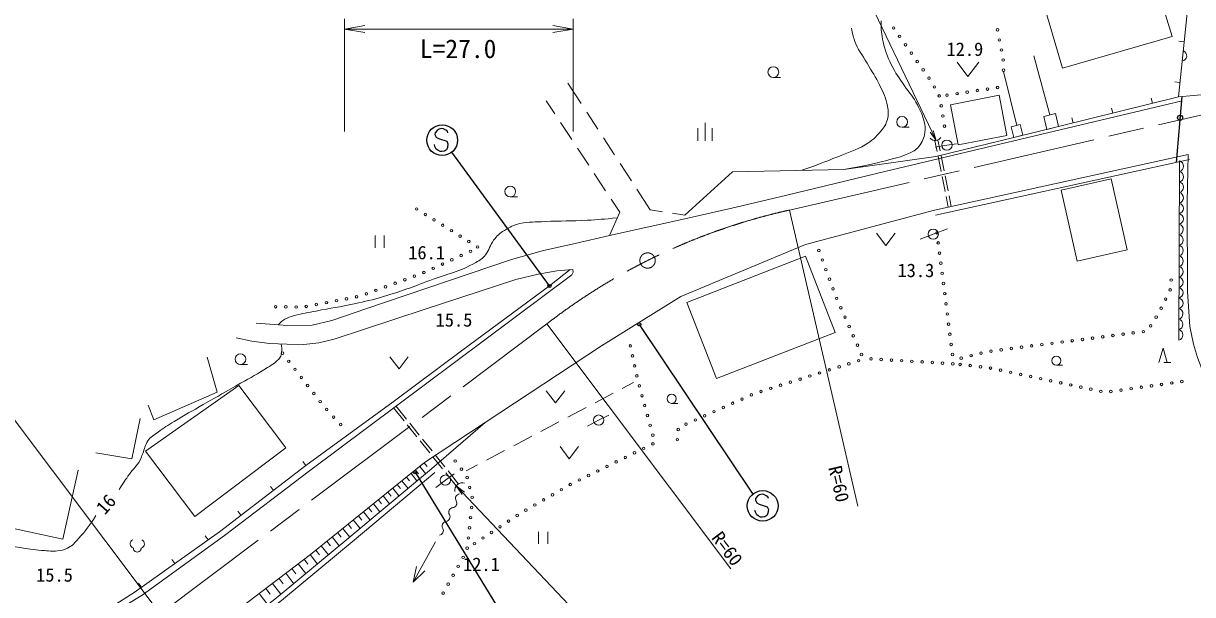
# Model space of a CAD drawing. Units: millimetres, scale not verified. Extents: x 40000 to 680000, y 20000 to 380000.
# Drawn here: x 98654 to 212835, y 264724 to 320556 of the extents above; entities that cross this region are included whole.
import ezdxf
from ezdxf.enums import TextEntityAlignment as Align

# ---------------------------------------------------------------- set-up
doc = ezdxf.new("R2010")
doc.units = ezdxf.units.MM
doc.header["$LTSCALE"] = 1000
doc.header["$PDMODE"] = 32
doc.header["$PDSIZE"] = 500
doc.linetypes.add('CHAIN', pattern=[18.5, 12, -1.5, 3.5, -1.5])
for name, color, linetype, lineweight in [('M-BMK', 2, 'CHAIN', 13), ('M-STR-HTXT', 7, 'Continuous', 13), ('M-STR-STR1', 1, 'Continuous', 25), ('M-STR-STRC', 7, 'Continuous', 25), ('M-WORK', 1, 'Continuous', 13)]:
    doc.layers.add(name, color=color, linetype=linetype, lineweight=lineweight)
doc.layers.add('M-OTRS', color=6, linetype='Continuous')
doc.styles.add('ＭＳ ゴシック', font='')
doc.styles.get('ＭＳ ゴシック').set_extended_font_data('MS Gothic')

# ---------------------------------------------------------------- blocks, each defined once
blk = doc.blocks.new('open_arrow')
at = {"color": 0, "linetype": 'Continuous', "lineweight": -2}
blk.add_lwpolyline([(7.5, 1.25), (0, 0), (7.5, -1.25)], dxfattribs=at)

msp = doc.modelspace()

# ---------------------------------------------------------------- linework, layer by layer
at = {"layer": 'M-BMK'}
for p, q in [((173464, 302310), (250044, 320015)), ((111998, 262838), (149776, 291190))]:
    msp.add_line(p, q, dxfattribs=at)
msp.add_circle((159607, 297378), 750, dxfattribs=at)
msp.add_arc((186502, 243744), 60000, 102.55037, 127.74168, dxfattribs=at)
at = {"layer": 'M-OTRS'}
msp.add_point((211610, 311336), dxfattribs=at)
at = {"layer": 'M-STR-HTXT'}
for p, q in [((130000, 310000), (130000, 321000)), ((152348, 310000), (152348, 321000)), ((130000, 320000), (152348, 320000)), ((173464, 302310), (180152, 273380)), ((149776, 291190), (167751, 267239)), ((111998, 262838), (94012, 286804))]:
    msp.add_line(p, q, dxfattribs=at)
for points in [[(187791, 309101), (179126, 327227), (150376, 327227)], [(140923, 275345), (163496, 251463), (193496, 251463)]]:
    msp.add_lwpolyline(points, dxfattribs=at)
at = {"layer": 'M-STR-STR1'}
msp.add_line((211784, 313419), (211243, 306955), dxfattribs=at)
at = {"layer": 'M-STR-STRC'}
for p, q in [((138866, 309870), (138842, 309700)), ((138842, 309700), (138970, 309426)), ((139058, 310078), (138866, 309870)), ((139255, 310217), (139058, 310078)), ((139504, 310267), (139255, 310217)), ((139678, 310243), (139504, 310267)), ((139894, 310134), (139678, 310243)), ((140059, 310023), (139894, 310134)), ((140110, 309855), (140059, 310023)), ((138845, 308537), (138787, 308702)), ((138971, 308271), (138845, 308537)), ((138970, 309426), (139196, 309316)), ((139196, 309316), (139995, 309033)), ((140071, 308433), (139964, 308210)), ((139995, 309033), (140115, 308775)), ((140115, 308775), (140071, 308433)), ((139126, 308161), (138971, 308271)), ((139345, 308048), (139126, 308161)), ((139526, 308023), (139345, 308048)), ((139777, 308066), (139526, 308023)), ((139964, 308210), (139777, 308066)), ((150029, 294891), (140498, 307976)), ((158802, 291133), (169884, 274549)), ((136916, 276686), (148492, 257704)), ((170163, 274130), (170139, 273960)), ((170356, 274338), (170163, 274130)), ((170552, 274477), (170356, 274338)), ((170801, 274527), (170552, 274477)), ((170975, 274503), (170801, 274527)), ((171191, 274394), (170975, 274503)), ((171356, 274282), (171191, 274394)), ((171408, 274115), (171356, 274282)), ((170142, 272797), (170084, 272962)), ((170139, 273960), (170267, 273686)), ((170267, 273686), (170494, 273576)), ((170494, 273576), (171292, 273293)), ((171292, 273293), (171412, 273034)), ((171412, 273034), (171368, 272693)), ((170269, 272531), (170142, 272797)), ((170423, 272421), (170269, 272531)), ((170643, 272308), (170423, 272421)), ((170823, 272283), (170643, 272308)), ((171074, 272326), (170823, 272283)), ((171262, 272470), (171074, 272326)), ((171368, 272693), (171262, 272470))]:
    msp.add_line(p, q, dxfattribs=at)
for centre, radius in [((139552, 309140), 1500), ((150029, 294891), 150), ((158802, 291133), 150), ((136916, 276686), 150), ((170849, 273400), 1500)]:
    msp.add_circle(centre, radius, dxfattribs=at)
at = {"layer": 'M-WORK'}
for p, q in [((212002, 318763), (211504, 318815)), ((189843, 316753), (190893, 315353)), ((190893, 315353), (191943, 316753)), ((198904, 311618), (197322, 317383)), ((171892, 315272), (172592, 315272)), ((195656, 310582), (194367, 315851)), ((153118, 312722), (151817, 314720)), ((211589, 314784), (211092, 314836)), ((149718, 312973), (150551, 311710)), ((189176, 312602), (193929, 313524)), ((193929, 313524), (194689, 309607)), ((208924, 312761), (208803, 313247)), ((214019, 313609), (211445, 313390)), ((154754, 310207), (153663, 311884)), ((189936, 308685), (189176, 312602)), ((198294, 311468), (199440, 311749)), ((199440, 311749), (199751, 310475)), ((205043, 311794), (204922, 312279)), ((151102, 310876), (152204, 309206)), ((165219, 309074), (165219, 310824)), ((195117, 310450), (196003, 310667)), ((196003, 310667), (196258, 309622)), ((198605, 310195), (198294, 311468)), ((201161, 310827), (201040, 311312)), ((164519, 309074), (164519, 310299)), ((165919, 309074), (165919, 310299)), ((184461, 310396), (185161, 310396)), ((194689, 309607), (189936, 308685)), ((195373, 309405), (195117, 310450)), ((195373, 309405), (199751, 310475)), ((196258, 309622), (195373, 309405)), ((199751, 310475), (198605, 310195)), ((152755, 308372), (153857, 306703)), ((156391, 307693), (155300, 309369)), ((187665, 309089), (187876, 308042)), ((188845, 308647), (187679, 308466)), ((187959, 309148), (188170, 308101)), ((188845, 308647), (189778, 308779)), ((187630, 302283), (212415, 307725)), ((187737, 301795), (212522, 307236)), ((187974, 307552), (188270, 306082)), ((188268, 307611), (188564, 306141)), ((158027, 305179), (156936, 306855)), ((211483, 289588), (211553, 307109)), ((154408, 305868), (155510, 304199)), ((188369, 305591), (188665, 304121)), ((188663, 305651), (188959, 304180)), ((204871, 305350), (199996, 304243)), ((206443, 298431), (204871, 305350)), ((159873, 302342), (158573, 304341)), ((199996, 304243), (201567, 297324)), ((146196, 303592), (146896, 303592)), ((156061, 303365), (156895, 302102)), ((188764, 303631), (188974, 302584)), ((189058, 303690), (189268, 302643)), ((156895, 302102), (155904, 299823)), ((161068, 302151), (159873, 302342)), ((163251, 301803), (162056, 301994)), ((187506, 299953), (188913, 300485)), ((132994, 299834), (132994, 298634)), ((133894, 298634), (133894, 299834)), ((181976, 300052), (182876, 298852)), ((182876, 298852), (183776, 300052)), ((187506, 299953), (186239, 299453)), ((201567, 297324), (206443, 298431)), ((163428, 293275), (175038, 297801)), ((175038, 297801), (177940, 290357)), ((166330, 285831), (163428, 293275)), ((177940, 290357), (166330, 285831)), ((134441, 287980), (135341, 286780)), ((135341, 286780), (136241, 287980)), ((209524, 287415), (209944, 288815)), ((209944, 288815), (210364, 287415)), ((119853, 287212), (120553, 287212)), ((199532, 287141), (200132, 287141)), ((210714, 287415), (210014, 287415)), ((149719, 284655), (150619, 283455)), ((150619, 283455), (151519, 284655)), ((154490, 283470), (156258, 284405)), ((157142, 284873), (158231, 285449)), ((161958, 283418), (162558, 283418)), ((135831, 281694), (134806, 282973)), ((136065, 281882), (135040, 283160)), ((151837, 282068), (153605, 283003)), ((154833, 281781), (155818, 282274)), ((137082, 280134), (136144, 281304)), ((137316, 280322), (136378, 281492)), ((149185, 280666), (150953, 281601)), ((154833, 281781), (153754, 281195)), ((138334, 278574), (137395, 279744)), ((138568, 278762), (137629, 279932)), ((146533, 279263), (148301, 280198)), ((143881, 277861), (145649, 278796)), ((151064, 279193), (151964, 277993)), ((151964, 277993), (152864, 279193)), ((126253, 277343), (125949, 277739)), ((137791, 277591), (138073, 277240)), ((139585, 277014), (138646, 278184)), ((139819, 277201), (138881, 278371)), ((136508, 276559), (137086, 275840)), ((136940, 276906), (137229, 276546)), ((137371, 277253), (137935, 276551)), ((139860, 275922), (140735, 276527)), ((140923, 275345), (139898, 276624)), ((141157, 275533), (140132, 276811)), ((141907, 276818), (142997, 277394)), ((123078, 274909), (122774, 275306)), ((135172, 275484), (135476, 275107)), ((135625, 275848), (136217, 275112)), ((136067, 276204), (136363, 275836)), ((139860, 275922), (138942, 275193)), ((133792, 274374), (134414, 273601)), ((134256, 274747), (134567, 274360)), ((134720, 275120), (135327, 274366)), ((132355, 273218), (132681, 272812)), ((132842, 273609), (133479, 272817)), ((133317, 273992), (133635, 273596)), ((119903, 272476), (119599, 272873)), ((130870, 272023), (131539, 271191)), ((131369, 272424), (131703, 272009)), ((131868, 272826), (132520, 272014)), ((129326, 270781), (129676, 270347)), ((129847, 271201), (130533, 270349)), ((130359, 271612), (130701, 271186)), ((148960, 270877), (148960, 269677)), ((149860, 269677), (149860, 270877)), ((116702, 270079), (116411, 270486)), ((127741, 269507), (128454, 268620)), ((128273, 269934), (128630, 269491)), ((128805, 270362), (129504, 269493)), ((138904, 269869), (136722, 265952)), ((126655, 268634), (127361, 267711)), ((127198, 269070), (127562, 268617)), ((113448, 267753), (113157, 268159)), ((124882, 267275), (125271, 266766)), ((125492, 267743), (126234, 266774)), ((126073, 268188), (126445, 267704)), ((136722, 265952), (137059, 267482)), ((123630, 266316), (124039, 265781)), ((124271, 266807), (125051, 265790)), ((136722, 265952), (137845, 267044)), ((110194, 265426), (109904, 265833)), ((122332, 265322), (122751, 264775)), ((122988, 265825), (123807, 264756)), ((121675, 264819), (122513, 263725))]:
    msp.add_line(p, q, dxfattribs=at)
for points in [[(213239, 330699), (211445, 313390), (199751, 310475)], [(197849, 323973), (200124, 316163), (210842, 319259), (208544, 326741)], [(121395, 291243), (124491, 291016), (126868, 291063), (128775, 291501), (132090, 292658), (146335, 297478), (149431, 298345), (152550, 299049), (155904, 299823), (163245, 301438), (168249, 302595), (173198, 303767), (182767, 306066), (211816, 312997)], [(195373, 309405), (187753, 307540), (178778, 306283), (167895, 306048), (163251, 301803)], [(212415, 307725), (212288, 303063), (212335, 294338), (212569, 290937), (212921, 289201), (213296, 287888), (214164, 285683)], [(143746, 281532), (155122, 289055), (162862, 293875), (175035, 298941), (187630, 302283)], [(103895, 260788), (110240, 264669), (118284, 270510), (126595, 276830), (152199, 295985), (152348, 296238), (152317, 296509), (150744, 296358), (148915, 296060), (146757, 295529), (137875, 292620), (128990, 289677), (127510, 289346), (126050, 289179), (124372, 289210), (122683, 289283), (120963, 289502), (119431, 289815)], [(126253, 277343), (134760, 283563), (141437, 288535), (150029, 294891), (152063, 296484)], [(110843, 283256), (111405, 281802), (117574, 284523), (116589, 287947)], [(105015, 240583), (104456, 252631), (104665, 253272), (105061, 253647), (109116, 255896), (112306, 257890), (114956, 259696), (119764, 263355), (126683, 268655), (137836, 277627), (143746, 281532), (138504, 277028)], [(105730, 278589), (109248, 278003), (110045, 281943)], [(95715, 271623), (102493, 270145), (103994, 276877)], [(126253, 277343), (117804, 270867), (109489, 264922), (103633, 261211)], [(106735, 251267), (112888, 256145), (123536, 264530), (130643, 270441), (138504, 277028)], [(106768, 250655), (113198, 255753), (123851, 264142), (130963, 270057), (138825, 276645)]]:
    msp.add_lwpolyline(points, dxfattribs=at)
msp.add_lwpolyline([(110571, 278753), (119679, 285156), (124276, 279082), (115387, 272350)], close=True, dxfattribs=at)
for centre, radius in [((183645, 320104), 125), ((193779, 319919), 125), ((184220, 319285), 125), ((184794, 318467), 125), ((193958, 318935), 125), ((185369, 317649), 125), ((194166, 317957), 125), ((171892, 315797), 525), ((185944, 316830), 125), ((194328, 316975), 125), ((186519, 316012), 125), ((187093, 315194), 125), ((194363, 315976), 125), ((187608, 314338), 125), ((191812, 313985), 125), ((192801, 314134), 125), ((193790, 314282), 125), ((188094, 313463), 125), ((188845, 313540), 125), ((189834, 313689), 125), ((190823, 313837), 125), ((188291, 312491), 125), ((184461, 310921), 525), ((188444, 311502), 125), ((188597, 310514), 125), ((188845, 308647), 500), ((146196, 304117), 525), ((137060, 302415), 125), ((137908, 301885), 125), ((138756, 301354), 125), ((139604, 300824), 125), ((140451, 300294), 125), ((187506, 299953), 500), ((141299, 299763), 125), ((142147, 299233), 125), ((187871, 300091), 125), ((187997, 299099), 125), ((142322, 298273), 125), ((142995, 298703), 125), ((176329, 298362), 125), ((188123, 298107), 125), ((139591, 297030), 125), ((140501, 297444), 125), ((141411, 297858), 125), ((176676, 297424), 125), ((188249, 297115), 125), ((136837, 295845), 125), ((137771, 296202), 125), ((138681, 296616), 125), ((177023, 296487), 125), ((188376, 296123), 125), ((133083, 294464), 125), ((134021, 294809), 125), ((134960, 295155), 125), ((135898, 295500), 125), ((177370, 295549), 125), ((177718, 294611), 125), ((188502, 295131), 125), ((210649, 294506), 125), ((210746, 295469), 125), ((129227, 293450), 125), ((130210, 293637), 125), ((131192, 293823), 125), ((132144, 294119), 125), ((178076, 293678), 125), ((188628, 294139), 125), ((210207, 293609), 125), ((123286, 292860), 125), ((124286, 292847), 125), ((125286, 292834), 125), ((126280, 292891), 125), ((127262, 293077), 125), ((128245, 293264), 125), ((178481, 292764), 125), ((188754, 293147), 125), ((209765, 292712), 125), ((178886, 291849), 125), ((188880, 292155), 125), ((189006, 291163), 125), ((209277, 291841), 125), ((179290, 290935), 125), ((179695, 290020), 125), ((189133, 290171), 125), ((204059, 289920), 125), ((205051, 290047), 125), ((206043, 290174), 125), ((207035, 290301), 125), ((208027, 290428), 125), ((208738, 290998), 125), ((157925, 289031), 125), ((180100, 289106), 125), ((189259, 289179), 125), ((195132, 288777), 125), ((196124, 288904), 125), ((197116, 289031), 125), ((198108, 289158), 125), ((199100, 289285), 125), ((200092, 289412), 125), ((201083, 289539), 125), ((202075, 289666), 125), ((203067, 289793), 125), ((119853, 287737), 525), ((123952, 288318), 125), ((158136, 288053), 125), ((180504, 288191), 125), ((181428, 287766), 125), ((182426, 287706), 125), ((183424, 287646), 125), ((189385, 288187), 125), ((190231, 287834), 125), ((191200, 288079), 125), ((192170, 288325), 125), ((193148, 288523), 125), ((194140, 288650), 125), ((199532, 287591), 450), ((124567, 287529), 125), ((125181, 286740), 125), ((158346, 287075), 125), ((177361, 286687), 125), ((178315, 286987), 125), ((179269, 287287), 125), ((180223, 287587), 125), ((184422, 287586), 125), ((185420, 287526), 125), ((186419, 287466), 125), ((187417, 287406), 125), ((188415, 287346), 125), ((189413, 287286), 125), ((190128, 287225), 125), ((191122, 287109), 125), ((192115, 286992), 125), ((193106, 286865), 125), ((194085, 286658), 125), ((125796, 285952), 125), ((158557, 286098), 125), ((173546, 285486), 125), ((174500, 285787), 125), ((175453, 286087), 125), ((176407, 286387), 125), ((195063, 286451), 125), ((196042, 286245), 125), ((197020, 286038), 125), ((197998, 285832), 125), ((198977, 285625), 125), ((199955, 285418), 125), ((210795, 285410), 125), ((211785, 285550), 125), ((126410, 285163), 125), ((127025, 284374), 125), ((158800, 285128), 125), ((161958, 283868), 450), ((169745, 284246), 125), ((170684, 284586), 125), ((171638, 284886), 125), ((172592, 285186), 125), ((200934, 285212), 125), ((201912, 285005), 125), ((202890, 284799), 125), ((203869, 284592), 125), ((204854, 284571), 125), ((205844, 284711), 125), ((206834, 284850), 125), ((207824, 284990), 125), ((208814, 285130), 125), ((209804, 285270), 125), ((127639, 283585), 125), ((159065, 284164), 125), ((159329, 283199), 125), ((167920, 283428), 125), ((168833, 283837), 125), ((128272, 282811), 125), ((128953, 282079), 125), ((154833, 281781), 500), ((159594, 282235), 125), ((165182, 282202), 125), ((166095, 282611), 125), ((167007, 283019), 125), ((129634, 281347), 125), ((159858, 281271), 125), ((162604, 280861), 125), ((163357, 281384), 125), ((164270, 281793), 125), ((160123, 280306), 125), ((162515, 279865), 125), ((158335, 278576), 125), ((159232, 279017), 125), ((160130, 279458), 125), ((140822, 277784), 125), ((156539, 277694), 125), ((157437, 278135), 125), ((139860, 275922), 500), ((141428, 276988), 125), ((153847, 276371), 125), ((154744, 276812), 125), ((155642, 277253), 125), ((141992, 276173), 125), ((142238, 275203), 125), ((152058, 275477), 125), ((152949, 275930), 125), ((142484, 274234), 125), ((149459, 273979), 125), ((150325, 274479), 125), ((151192, 274978), 125), ((142435, 273245), 125), ((147726, 272980), 125), ((148593, 273480), 125), ((142325, 272251), 125), ((146038, 271911), 125), ((146872, 272462), 125), ((142215, 271257), 125), ((144369, 270807), 125), ((145203, 271359), 125), ((142104, 270263), 125), ((142701, 269704), 125), ((143535, 270255), 125), ((141607, 268364), 125), ((141994, 269269), 125), ((141118, 267491), 125), ((140630, 266619), 125), ((139652, 264874), 125), ((140141, 265746), 125)]:
    msp.add_circle(centre, radius, dxfattribs=at)
for centre, radius, start, end in [((211745, 317380), 512, 276.76232, 71.40156), ((187705, 309733), 637, 218.72262, 329.81317), ((211415, 305563), 532, 284.13044, 75.40936), ((211419, 306594), 532, 284.13044, 75.40936), ((211411, 304533), 532, 284.13044, 75.40936), ((211407, 303502), 532, 284.13044, 75.40936), ((211402, 302472), 532, 284.13044, 75.40936), ((211398, 301441), 532, 284.13044, 75.40936), ((211394, 300410), 532, 284.13044, 75.40936), ((211390, 299380), 532, 284.13044, 75.40936), ((211386, 298349), 532, 284.13044, 75.40936), ((211382, 297319), 532, 284.13044, 75.40936), ((211373, 295257), 532, 284.13044, 75.40936), ((211378, 296288), 532, 284.13044, 75.40936), ((211369, 294227), 532, 284.13044, 75.40936), ((211365, 293196), 532, 284.13044, 75.40936), ((211361, 292166), 532, 284.13044, 75.40936), ((211357, 291135), 532, 284.13044, 75.40936), ((211353, 290104), 532, 284.13044, 75.40936), ((141531, 274922), 741, 73.21636, 189.15549), ((141304, 274128), 452, 97.99584, 210.28579), ((140650, 272778), 452, 97.99584, 210.28579), ((140525, 273673), 452, 277.99584, 30.28579), ((139996, 271429), 452, 97.99584, 210.28579), ((139870, 272323), 452, 277.99584, 30.28579), ((139216, 270973), 452, 277.99584, 30.28579), ((109495, 269689), 419, 113.44836, 257.2818), ((110057, 269689), 419, 282.7182, 66.55164), ((109776, 269258), 374, 176.52859, 3.47141)]:
    msp.add_arc(centre, radius, start, end, dxfattribs=at)
for points, knots in [([(174668, 306194), (176367, 306807), (176828, 306966), (178187, 307525), (179245, 307961), (179888, 308111), (180874, 308693), (181554, 309095), (181887, 309422), (182396, 310027), (182723, 310416), (182903, 310671), (183032, 311163), (183159, 311652), (183125, 311958), (183042, 312456), (182904, 313287), (182639, 313711), (182291, 314478), (181885, 315375), (181523, 315809), (181041, 316668), (180556, 317531), (180126, 317948), (179821, 318889), (179673, 319344), (179614, 319532), (179524, 320077)], [0, 0, 0, 0, 1, 1, 1, 2, 2, 2, 3, 3, 3, 4, 4, 4, 5, 5, 5, 6, 6, 6, 7, 7, 7, 8, 8, 8, 9, 9, 9, 9]), ([(182405, 320800), (182427, 319861), (182446, 319529), (182616, 318736), (182808, 317841), (183016, 317357), (183413, 316532), (183830, 315668), (184182, 315248), (184703, 314444), (185180, 313709), (185575, 313374), (185970, 312591), (186280, 311977), (186456, 311620), (186611, 310950), (186704, 310544), (186739, 310300), (186689, 309886), (186619, 309311), (186429, 309000), (186095, 308526), (185819, 308136), (185527, 308026), (185094, 307822), (184307, 307452), (183805, 307400), (182968, 307166), (181357, 306714), (180774, 306642), (178778, 306283)], [0, 0, 0, 0, 1, 1, 1, 2, 2, 2, 3, 3, 3, 4, 4, 4, 5, 5, 5, 6, 6, 6, 7, 7, 7, 8, 8, 8, 9, 9, 9, 10, 10, 10, 10]), ([(123522, 291087), (123783, 291356), (123890, 291457), (124172, 291631), (124505, 291838), (124732, 291885), (125110, 291991), (125934, 292220), (126413, 292277), (127252, 292444), (128703, 292733), (129530, 292821), (130973, 293148), (132090, 293400), (132723, 293521), (133819, 293851), (135609, 294391), (136586, 294776), (138338, 295431), (140108, 296092), (141209, 296245), (142841, 297197), (143247, 297435), (143512, 297557), (143795, 297932), (144177, 298439), (144198, 298847), (144577, 299355), (144910, 299802), (145154, 300026), (145624, 300325), (146170, 300671), (146510, 300844), (147141, 300981), (148081, 301187), (148635, 301131), (149596, 301185), (151201, 301275), (152105, 301209), (153708, 301310), (154861, 301382), (155244, 301412), (156656, 301552)], [0, 0, 0, 0, 1, 1, 1, 2, 2, 2, 3, 3, 3, 4, 4, 4, 5, 5, 5, 6, 6, 6, 7, 7, 7, 8, 8, 8, 9, 9, 9, 10, 10, 10, 11, 11, 11, 12, 12, 12, 13, 13, 13, 14, 14, 14, 14]), ([(107994, 274996), (108469, 275724), (108597, 275922), (109011, 276497), (109400, 277038), (109726, 277270), (110043, 277857), (110173, 278100), (110200, 278258), (110303, 278514), (110496, 278995), (110528, 279305), (110803, 279744), (111077, 280179), (111391, 280292), (111804, 280599), (112394, 281036), (112743, 281257), (113368, 281641), (114467, 282317), (115106, 282655), (116224, 283299), (117647, 284117), (118451, 284563), (119873, 285384), (120901, 285977), (121507, 286264), (122499, 286916), (123014, 287254), (123368, 287410), (123719, 287917), (123836, 288085), (123838, 288216), (123875, 288417), (123934, 288731), (123892, 288879), (123835, 289234)], [0, 0, 0, 0, 1, 1, 1, 2, 2, 2, 3, 3, 3, 4, 4, 4, 5, 5, 5, 6, 6, 6, 7, 7, 7, 8, 8, 8, 9, 9, 9, 10, 10, 10, 11, 11, 11, 12, 12, 12, 12]), ([(91936, 270414), (93587, 270188), (94027, 270129), (95360, 269898), (96598, 269684), (97278, 269489), (98519, 269289), (99375, 269150), (99858, 269085), (100723, 269023), (101296, 268982), (101627, 268930), (102193, 269023), (102619, 269092), (102856, 269191), (103225, 269414), (103606, 269644), (103731, 269889), (104038, 270211), (104796, 271006), (104996, 271369), (105743, 272447)], [0, 0, 0, 0, 1, 1, 1, 2, 2, 2, 3, 3, 3, 4, 4, 4, 5, 5, 5, 6, 6, 6, 7, 7, 7, 7])]:
    msp.add_open_spline(points, degree=3, knots=knots, dxfattribs=at)

# ---------------------------------------------------------------- block references
at = {"layer": 'M-STR-HTXT', "xscale": 267, "yscale": 267}
msp.add_blockref('open_arrow', (130000, 320000), dxfattribs=at)
at = {"layer": 'M-STR-HTXT'}
for p, xscale, yscale, rotation in [((152348, 320000), 267, 267, 180), ((187791, 309101), 133, 133, 115.5), ((140923, 275345), 133, 133, 313.4)]:
    msp.add_blockref('open_arrow', p, dxfattribs=dict(at, xscale=xscale, yscale=yscale, rotation=rotation))

# ---------------------------------------------------------------- texts
at = {"layer": 'M-STR-HTXT', "style": 'ＭＳ ゴシック'}
msp.add_text('L=27.0', height=1833, dxfattribs=at).set_placement((141106, 316607), align=Align.BOTTOM_CENTER)
for rotation, p in [(283.018, (178298, 275545)), (306.888, (167391, 269219))]:
    msp.add_text('R=60', height=1320, rotation=rotation, dxfattribs=at).set_placement(p, align=Align.MIDDLE_CENTER)
at = {"layer": 'M-WORK', "style": 'ＭＳ ゴシック'}
for s, p in [('12.9', (190594, 318036)), ('16.1', (138031, 298156)), ('13.3', (185814, 296418)), ('15.5', (140705, 291577)), ('12.1', (143387, 267690)), ('15.5', (101693, 266651))]:
    msp.add_text(s, height=1320, dxfattribs=at).set_placement(p, align=Align.MIDDLE_CENTER)
msp.add_text('16', height=1320, rotation=48.229, dxfattribs=at).set_placement((106713, 273561), align=Align.MIDDLE_CENTER)

doc.saveas('drawing.dxf')
